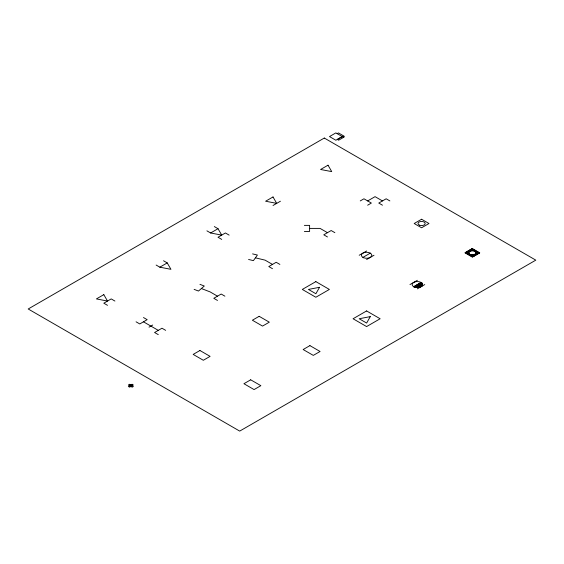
<?xml version="1.0" encoding="UTF-8"?>
<svg xmlns="http://www.w3.org/2000/svg" width="564" height="564" viewBox="0 0 564 564"><rect width="100%" height="100%" fill="white"/><g stroke="black" fill="none" stroke-linecap="round" stroke-linejoin="round"><path stroke-width="0.85" d="M337.187 133.661L338.456 132.928L344.209 136.248L342.94 136.982L335.848 132.9L329.503 136.566L335.848 140.232L342.193 136.566M210.619 232.974L218.021 228.702L221.722 235.117L210.619 232.974L206.917 230.838M159.831 267.181L167.233 262.909L170.934 269.317L159.831 267.181L156.129 265.045M273.011 205.5L280.414 201.228M360.255 200.925L363.956 198.789L371.359 203.061L367.657 205.197M149.016 327.155L152.724 325.019M367.657 200.925L375.06 196.653L382.462 200.925M359.197 255.259L366.6 250.987M362.899 257.396L370.301 253.123M366.6 259.539L374.002 255.259M409.957 284.566L417.36 280.294M413.659 286.702L421.061 282.43M413.828 286.801L421.23 282.529M414.011 286.893L421.386 282.634M414.202 286.977L421.534 282.74M414.399 287.062L421.675 282.86M414.603 287.139L421.809 282.973M414.815 287.21L421.935 283.1M415.034 287.273L422.055 283.227M415.266 287.337L422.161 283.361M415.506 287.393L422.26 283.502M415.76 287.443L422.344 283.643M416.02 287.492L422.422 283.798M416.295 287.527L422.485 283.953M416.584 287.555L422.535 284.115M416.881 287.577L422.577 284.291M417.205 287.591L422.591 284.475M417.543 287.591L422.591 284.672M417.903 287.577L422.57 284.883M418.298 287.541L422.514 285.109M418.742 287.485L422.408 285.363M419.242 287.386L422.246 285.652M419.877 287.217L421.95 286.018M417.36 288.846L424.762 284.566M304.363 225.374L309.601 225.374L309.601 231.423L304.363 231.423M309.601 228.399L320.07 228.399L327.472 232.671M252.573 253.885L257.41 255.041L253.405 260.624L248.569 259.468M255.407 257.833L265.08 260.145L272.482 264.417M199.938 284.341L204.295 286.026L198.472 291.045L194.122 289.367M201.383 288.535L210.09 291.891L217.492 296.171M389.865 200.925L386.164 198.789L378.761 203.061L382.462 205.197M472.033 248.731L479.435 253.003M471.694 248.921L479.097 253.201M471.356 249.119L478.758 253.391M471.018 249.316L473.809 250.924M475.628 251.981L478.42 253.588M470.679 249.507L472.858 250.768M475.903 252.524L478.082 253.786M470.341 249.704L472.153 250.747M475.931 252.933L477.743 253.983M470.002 249.901L471.553 250.797M475.854 253.278L477.405 254.174M469.664 250.099L471.039 250.888M475.692 253.574L477.066 254.371M469.326 250.289L470.58 251.015M475.473 253.842L476.728 254.568M468.987 250.487L470.172 251.17M475.205 254.075L476.39 254.759M468.649 250.684L469.812 251.354M474.888 254.286L476.051 254.956M468.31 250.874L469.495 251.565M474.528 254.47L475.713 255.154M467.972 251.072L469.227 251.798M474.12 254.625L475.374 255.344M467.634 251.269L469.008 252.066M473.661 254.752L475.036 255.541M467.295 251.466L468.846 252.362M473.147 254.843L474.698 255.739M466.957 251.657L468.769 252.707M472.547 254.886L474.359 255.936M466.618 251.854L468.797 253.109M471.842 254.872L474.021 256.127M466.28 252.052L469.072 253.659M470.891 254.716L473.682 256.324M465.942 252.242L473.344 256.521M465.603 252.439L473.006 256.712M465.265 252.637L472.667 256.909M334.875 232.671L331.174 230.535L323.771 234.807L327.472 236.951M214.32 226.566L218.021 228.702M229.125 235.117L225.424 232.974L218.021 237.254L221.722 239.39M279.885 264.417L276.184 262.281L268.781 266.56L272.482 268.697M163.532 260.765L167.233 262.909M224.895 296.171L221.194 294.034L213.791 298.307L217.492 300.443M114.915 301.056L111.214 298.913L103.811 303.192L107.512 305.328M143.468 317.532L147.169 319.675L139.766 323.947L136.065 321.811M165.675 330.356L161.974 328.22L154.571 332.499L158.272 334.635M143.468 321.811L158.272 330.356M130.911 384.979L132.159 385.698M129.565 385.762L130.813 386.481M319.541 287.295L315.882 293.724L308.438 289.431L319.541 287.295M370.294 316.615L366.628 323.052L359.183 318.752L370.294 316.615M324.3 138.039L28.2 308.987L239.7 431.1L535.8 260.145L324.3 138.039M342.94 136.248L337.385 139.456L338.654 140.189L344.209 136.982L342.94 136.248M103.811 294.641L96.409 298.913L107.512 301.056L103.811 294.641M273.011 196.956L265.609 201.228L276.712 203.364L273.011 196.956M328.022 165.196L320.578 169.489L331.724 171.604L328.022 165.196M129.565 384.296L128.373 384.979L132.159 387.165L133.351 386.481L129.565 384.296M132.103 384.296L128.373 386.446L129.621 387.165L133.351 385.015L132.103 384.296M421.59 219.241L414.188 223.513L421.59 227.786L428.992 223.513L421.59 219.241M315.847 281.619L302.311 289.438L315.847 297.249L329.383 289.438L315.847 281.619M199.938 350.505L193.17 354.411L203.322 360.276L210.09 356.37L199.938 350.505M259.158 316.312L252.39 320.225L262.542 326.084L269.31 322.178L259.158 316.312M472.35 248.548L464.947 252.82L472.35 257.092L479.752 252.82L472.35 248.548M366.6 310.94L353.064 318.759L366.6 326.57L380.136 318.759L366.6 310.94M250.698 379.812L243.93 383.717L254.082 389.583L260.85 385.67L250.698 379.812M309.918 345.619L303.15 349.532L313.302 355.39L320.07 351.485L309.918 345.619M414.744 287.182A5.238 3.024 0 0 0 422.598 284.566A5.238 3.024 0 0 0 414.744 281.951A5.238 3.024 0 0 0 414.744 287.182M363.667 257.762A5.238 3.024 0 0 0 371.824 255.478A5.238 3.024 0 0 0 364.316 252.545A5.238 3.024 0 0 0 363.667 257.762M470.552 254.611A3.588 2.073 0 0 0 475.938 252.82A3.588 2.073 0 0 0 470.552 251.022A3.588 2.073 0 0 0 470.552 254.611M419.581 225.226A3.588 2.073 0 0 0 425.171 223.661A3.588 2.073 0 0 0 420.025 221.652A3.588 2.073 0 0 0 419.581 225.226"/></g></svg>
